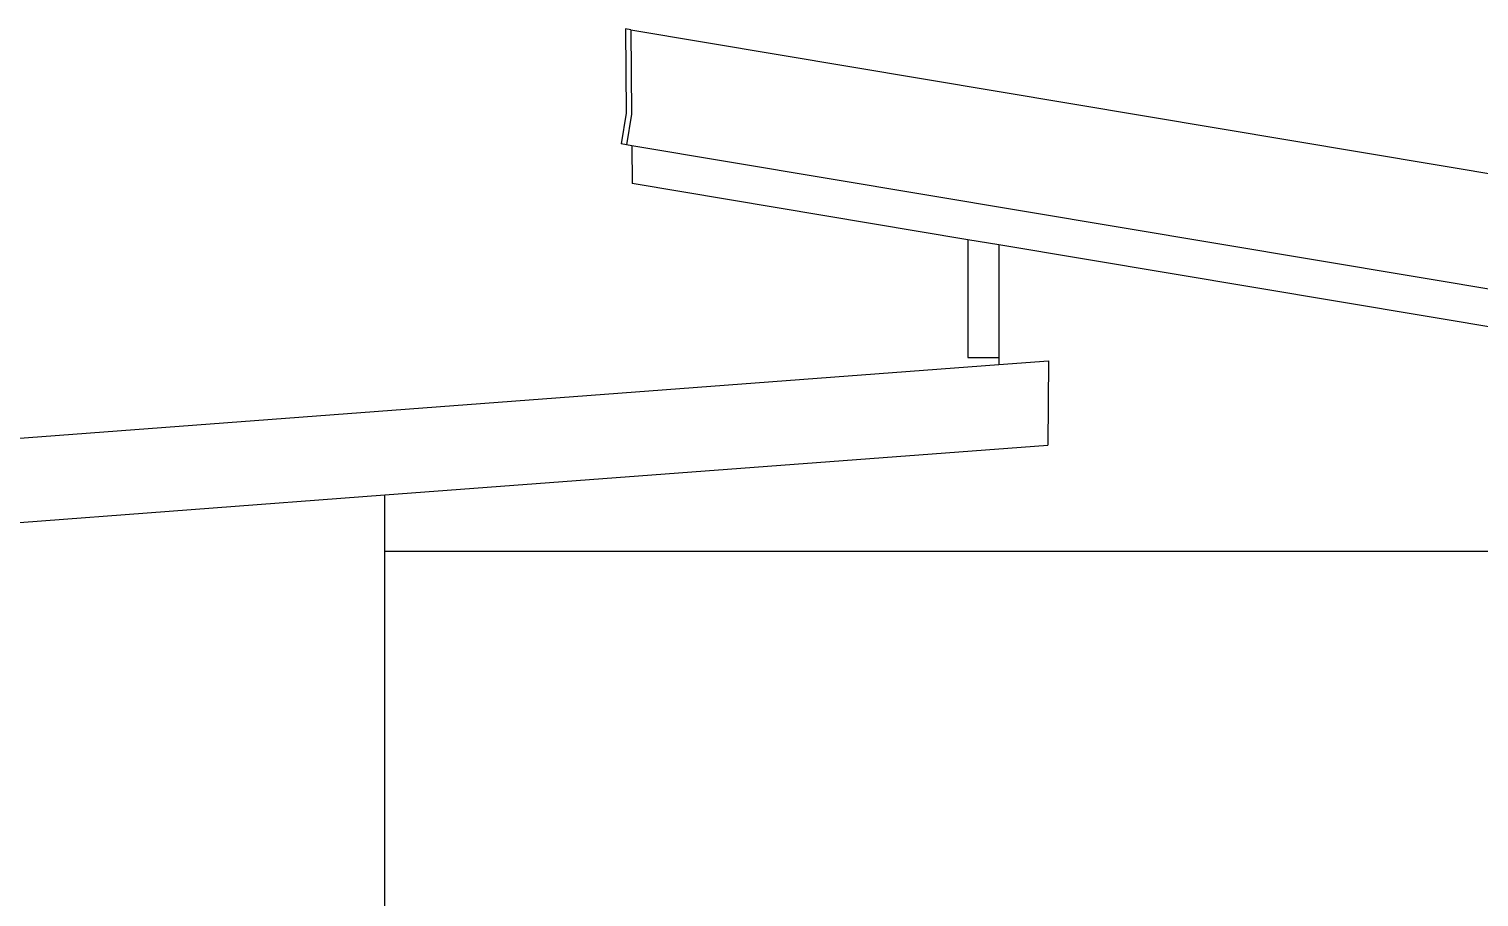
# Model space of a CAD drawing. Header units: metres. Extents: x 24.9 to 56.5, y 18.8 to 36.5.
# Drawn here: x 52.097 to 55.019, y 30.492 to 32.242 of the extents above; entities that cross this region are included whole.
import ezdxf

# ---------------------------------------------------------------- set-up
doc = ezdxf.new("R2010")
doc.units = ezdxf.units.M
doc.layers.add('Edges', color=7, linetype='Continuous')

# ---------------------------------------------------------------- blocks, each defined once
blk = doc.blocks.new('House of 70 sq. m.(753 sq.ft) bk')
at = {"layer": 'Edges'}
for p, q in [((2.1126, 2.5001), (2.114, 2.3301)), ((2.1234, 2.4983), (2.1126, 2.5001)), ((2.1234, 2.4983), (2.1249, 2.3283)), ((2.1234, 2.4983), (5.0069, 2.0158)), ((2.114, 2.3301), (2.1037, 2.2684)), ((2.1249, 2.3283), (2.1146, 2.2666)), ((2.1146, 2.2666), (2.1037, 2.2684)), ((2.1255, 2.2648), (2.1146, 2.2666)), ((2.1255, 2.2648), (2.1261, 2.1883)), ((5.0089, 1.7822), (2.1255, 2.2648)), ((2.8024, 2.0751), (2.1261, 2.1883)), ((2.8649, 2.0647), (2.8024, 2.0751)), ((2.8024, 2.0751), (2.8024, 1.8379)), ((2.8649, 2.0647), (2.8649, 1.8379)), ((5.0205, 1.704), (2.8649, 2.0647)), ((-2.0658, 1.4528), (2.8649, 1.8235)), ((2.8024, 1.8379), (2.8649, 1.8379)), ((2.8649, 1.8379), (2.8649, 1.8235)), ((2.8649, 1.8235), (2.9649, 1.831)), ((2.9649, 1.831), (2.9634, 1.661)), ((1.6274, 1.5605), (2.9634, 1.661)), ((-1.9726, 1.2899), (1.6274, 1.5605)), ((1.6274, 1.4473), (1.6274, 1.5605)), ((1.6274, 1.4473), (5.0461, 1.4473)), ((1.6274, -0.9926), (1.6274, 1.4473))]:
    blk.add_line(p, q, dxfattribs=at)

msp = doc.modelspace()

# ---------------------------------------------------------------- block references
msp.add_blockref('House of 70 sq. m.(753 sq.ft) bk', (51.1864, 29.742))

doc.saveas('drawing.dxf')
